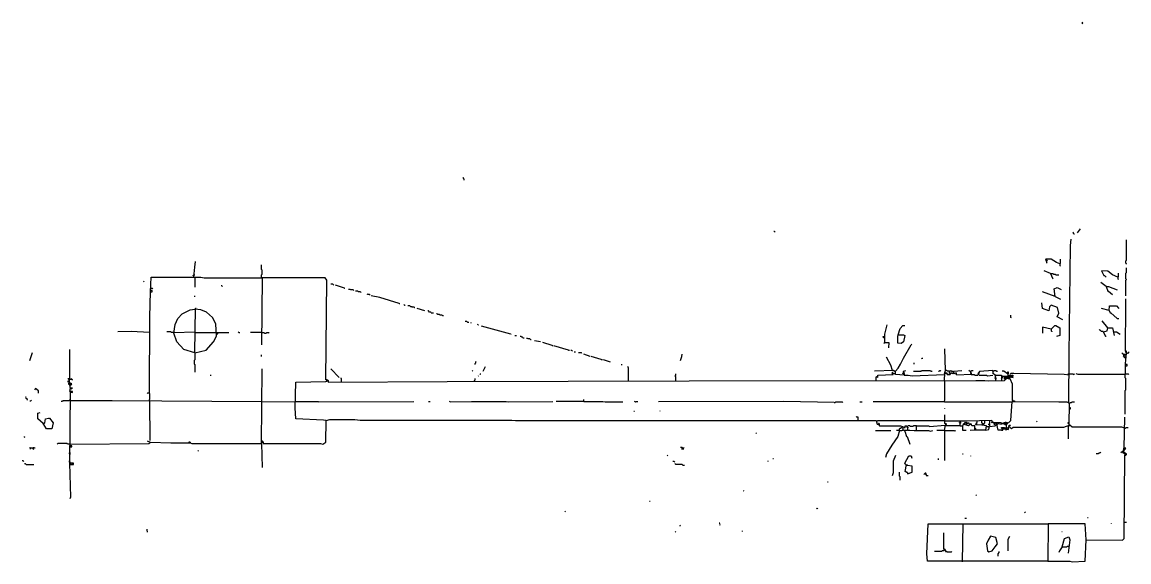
# Model space of a CAD drawing. Header units: millimetres. Extents: x 32 to 4162, y 440 to 3057.
# Drawn here: x 541 to 2437, y 440 to 1365 of the extents above; entities that cross this region are included whole.
import ezdxf

# ---------------------------------------------------------------- set-up
doc = ezdxf.new("R2010")
doc.units = ezdxf.units.MM

msp = doc.modelspace()

# ---------------------------------------------------------------- linework, layer by layer
for points in [[(2358, 1362, 0), (2357, 1363, 0), (2357, 1364, 0), (2358, 1365, 0)], [(1298, 1094, 0), (1298, 1096, 0), (1297, 1097, 0), (1297, 1098, 0), (1296, 1098, 0)], [(1831, 1005, 0), (1830, 1006, 0), (1829, 1006, 0)], [(2343, 1002, 0), (2342, 1003, 0), (2342, 1004, 0), (2341, 1005, 0)], [(2349, 1004, 0), (2354, 1011, 0)], [(2334, 713, 0), (2335, 795, 0), (2337, 982, 0), (2338, 993, 0)], [(2343, 1002, 0), (2344, 1002, 0)], [(2433, 950, 0), (2433, 951, 0), (2432, 952, 0), (2432, 956, 0), (2433, 957, 0), (2433, 992, 0)], [(835, 928, 0), (837, 945, 0), (838, 955, 0)], [(2319, 951, 0), (2313, 953, 0), (2304, 959, 0), (2295, 959, 0), (2294, 957, 0), (2297, 957, 0), (2296, 955, 0), (2296, 957, 0)], [(2296, 955, 0), (2296, 953, 0), (2297, 952, 0)], [(2319, 951, 0), (2320, 952, 0), (2320, 959, 0)], [(2319, 951, 0), (2319, 948, 0), (2320, 947, 0)], [(835, 930, 0), (834, 930, 0), (834, 931, 0), (835, 932, 0), (836, 932, 0)], [(835, 930, 0), (836, 930, 0)], [(836, 932, 0), (837, 932, 0)], [(2303, 934, 0), (2292, 939, 0)], [(2303, 934, 0), (2302, 935, 0)], [(2303, 934, 0), (2307, 934, 0), (2308, 933, 0), (2311, 933, 0), (2312, 932, 0), (2317, 932, 0)], [(2303, 934, 0), (2306, 926, 0), (2307, 925, 0)], [(2390, 939, 0), (2394, 931, 0), (2395, 931, 0)], [(2418, 928, 0), (2409, 932, 0), (2401, 938, 0), (2390, 939, 0), (2394, 931, 0), (2395, 931, 0), (2398, 928, 0)], [(2418, 928, 0), (2419, 929, 0), (2419, 935, 0)], [(2432, 896, 0), (2432, 923, 0), (2433, 924, 0), (2432, 925, 0), (2432, 935, 0), (2433, 936, 0), (2433, 944, 0)], [(750, 920, 0), (749, 921, 0)], [(837, 928, 0), (837, 911, 0)], [(884, 912, 0), (883, 913, 0), (882, 913, 0)], [(1075, 914, 0), (1073, 916, 0), (1070, 916, 0)], [(1093, 909, 0), (1078, 914, 0)], [(2398, 912, 0), (2389, 919, 0)], [(2398, 912, 0), (2397, 913, 0)], [(2398, 912, 0), (2401, 904, 0), (2402, 904, 0), (2409, 898, 0)], [(2418, 928, 0), (2418, 925, 0), (2419, 924, 0)], [(761, 909, 0), (764, 909, 0), (765, 908, 0)], [(762, 905, 0), (761, 905, 0)], [(762, 903, 0), (764, 903, 0), (764, 905, 0), (762, 905, 0)], [(837, 894, 0), (837, 896, 0)], [(1093, 909, 0), (1094, 909, 0)], [(1109, 905, 0), (1108, 906, 0), (1104, 906, 0), (1103, 907, 0), (1100, 907, 0)], [(1121, 902, 0), (1120, 903, 0), (1117, 903, 0), (1116, 904, 0), (1112, 904, 0)], [(1121, 902, 0), (1122, 902, 0)], [(1137, 897, 0), (1136, 898, 0), (1133, 898, 0), (1132, 899, 0)], [(1187, 883, 0), (1154, 893, 0), (1139, 896, 0)], [(2311, 895, 0), (2289, 903, 0)], [(2311, 895, 0), (2320, 890, 0)], [(837, 798, 0), (838, 875, 0), (838, 875, 0)], [(838, 875, 0), (839, 875, 0)], [(1187, 883, 0), (1188, 883, 0)], [(1196, 880, 0), (1195, 881, 0)], [(1196, 880, 0), (1197, 880, 0)], [(1210, 876, 0), (1209, 877, 0), (1207, 877, 0), (1205, 879, 0), (1202, 879, 0)], [(1210, 876, 0), (1211, 877, 0), (1212, 877, 0), (1213, 876, 0), (1214, 876, 0)], [(1231, 870, 0), (1218, 874, 0)], [(2403, 871, 0), (2390, 874, 0)], [(1242, 867, 0), (1241, 868, 0), (1239, 868, 0), (1237, 870, 0), (1236, 870, 0)], [(1242, 867, 0), (1246, 867, 0)], [(1261, 862, 0), (1260, 863, 0), (1257, 863, 0), (1256, 864, 0), (1253, 864, 0), (1252, 865, 0), (1251, 865, 0)], [(1261, 862, 0), (1263, 862, 0)], [(2236, 858, 0), (2235, 859, 0), (2235, 863, 0)], [(2403, 871, 0), (2405, 867, 0), (2406, 867, 0), (2417, 857, 0), (2420, 857, 0)], [(759, 833, 0), (728, 835, 0), (705, 834, 0)], [(1304, 851, 0), (1303, 852, 0), (1300, 852, 0)], [(1304, 851, 0), (1306, 851, 0)], [(1310, 849, 0), (1310, 850, 0)], [(1322, 846, 0), (1321, 847, 0)], [(1322, 846, 0), (1323, 846, 0)], [(1378, 830, 0), (1328, 844, 0)], [(2042, 829, 0), (2045, 840, 0), (2050, 845, 0), (2053, 845, 0)], [(2304, 839, 0), (2289, 842, 0), (2289, 832, 0)], [(2304, 839, 0), (2310, 845, 0), (2312, 845, 0), (2319, 841, 0), (2319, 828, 0), (2313, 826, 0)], [(2304, 839, 0), (2304, 836, 0), (2305, 835, 0), (2305, 834, 0)], [(2393, 834, 0), (2393, 835, 0), (2390, 835, 0), (2388, 837, 0), (2387, 837, 0), (2386, 838, 0)], [(2401, 841, 0), (2391, 853, 0)], [(801, 833, 0), (837, 834, 0)], [(837, 833, 0), (874, 833, 0)], [(874, 831, 0), (876, 831, 0), (876, 833, 0), (895, 833, 0)], [(874, 833, 0), (876, 833, 0)], [(912, 833, 0), (911, 834, 0)], [(912, 833, 0), (914, 833, 0)], [(951, 833, 0), (932, 833, 0)], [(951, 833, 0), (955, 833, 0), (956, 832, 0), (959, 832, 0), (960, 833, 0), (963, 833, 0), (964, 832, 0)], [(1378, 830, 0), (1379, 831, 0)], [(1385, 828, 0), (1388, 828, 0)], [(1399, 824, 0), (1398, 825, 0), (1397, 825, 0), (1396, 826, 0), (1394, 826, 0)], [(1399, 824, 0), (1401, 824, 0)], [(1412, 821, 0), (1411, 822, 0), (1408, 822, 0), (1407, 823, 0), (1405, 823, 0)], [(1412, 821, 0), (1413, 821, 0)], [(1429, 817, 0), (1419, 819, 0)], [(1449, 811, 0), (1433, 816, 0)], [(2018, 824, 0), (2017, 824, 0), (2016, 825, 0), (2016, 826, 0), (2018, 826, 0)], [(2019, 816, 0), (2018, 816, 0), (2018, 815, 0), (2017, 814, 0)], [(2042, 829, 0), (2051, 829, 0), (2053, 828, 0), (2051, 817, 0), (2047, 814, 0), (2041, 815, 0), (2041, 826, 0), (2042, 829, 0)], [(2393, 834, 0), (2397, 827, 0), (2398, 827, 0)], [(554, 785, 0), (559, 799, 0)], [(621, 752, 0), (620, 754, 0), (623, 754, 0), (623, 804, 0)], [(837, 798, 0), (837, 786, 0), (836, 785, 0), (836, 779, 0), (837, 778, 0), (837, 765, 0)], [(837, 799, 0), (837, 798, 0)], [(1449, 811, 0), (1450, 811, 0)], [(1477, 803, 0), (1452, 810, 0)], [(1477, 803, 0), (1479, 803, 0)], [(1484, 801, 0), (1483, 802, 0), (1481, 802, 0)], [(1487, 800, 0), (1489, 800, 0)], [(1500, 797, 0), (1499, 798, 0), (1494, 798, 0)], [(2121, 763, 0), (2123, 768, 0), (2122, 805, 0)], [(2428, 796, 0), (2427, 796, 0), (2425, 798, 0)], [(2433, 799, 0), (2432, 799, 0), (2432, 801, 0)], [(2432, 796, 0), (2433, 796, 0), (2433, 797, 0)], [(2433, 799, 0), (2434, 799, 0)], [(951, 792, 0), (951, 795, 0)], [(1317, 778, 0), (1317, 780, 0), (1318, 781, 0), (1318, 783, 0), (1319, 784, 0)], [(1514, 792, 0), (1503, 796, 0)], [(1533, 787, 0), (1516, 792, 0)], [(1533, 787, 0), (1535, 787, 0)], [(1549, 782, 0), (1537, 786, 0)], [(1567, 778, 0), (1569, 778, 0)], [(1669, 785, 0), (1671, 792, 0), (1672, 796, 0)], [(2032, 768, 0), (2029, 777, 0), (2022, 791, 0)], [(2069, 779, 0), (2069, 781, 0)], [(2082, 788, 0), (2083, 789, 0), (2084, 789, 0)], [(2429, 793, 0), (2429, 794, 0), (2428, 795, 0), (2428, 796, 0), (2430, 796, 0)], [(2429, 793, 0), (2428, 794, 0), (2429, 794, 0)], [(2429, 790, 0), (2430, 791, 0), (2429, 792, 0), (2429, 793, 0)], [(2430, 791, 0), (2429, 790, 0)], [(2431, 791, 0), (2432, 792, 0), (2431, 792, 0)], [(2432, 778, 0), (2431, 778, 0)], [(2432, 776, 0), (2434, 776, 0), (2434, 778, 0), (2432, 778, 0)], [(863, 760, 0), (865, 760, 0)], [(951, 643, 0), (952, 771, 0)], [(1084, 756, 0), (1070, 771, 0)], [(1312, 767, 0), (1313, 768, 0)], [(1322, 758, 0), (1323, 759, 0)], [(1325, 761, 0), (1326, 762, 0), (1327, 762, 0)], [(1331, 767, 0), (1335, 775, 0)], [(1580, 750, 0), (1580, 773, 0), (1578, 774, 0)], [(2036, 766, 0), (2034, 768, 0), (2001, 767, 0)], [(2033, 763, 0), (2036, 763, 0)], [(2036, 766, 0), (2035, 767, 0)], [(2036, 763, 0), (2037, 762, 0)], [(2052, 762, 0), (2051, 762, 0), (2050, 763, 0), (2050, 764, 0), (2052, 762, 0)], [(2052, 762, 0), (2053, 762, 0)], [(2052, 760, 0), (2059, 760, 0), (2066, 759, 0), (2121, 761, 0)], [(2068, 767, 0), (2081, 767, 0), (2082, 768, 0), (2097, 768, 0), (2098, 767, 0), (2100, 767, 0)], [(2111, 767, 0), (2112, 767, 0), (2113, 768, 0), (2114, 768, 0), (2115, 767, 0)], [(2121, 763, 0), (2122, 763, 0)], [(2130, 767, 0), (2126, 767, 0), (2125, 768, 0), (2123, 768, 0)], [(2126, 762, 0), (2124, 762, 0), (2124, 764, 0)], [(2131, 763, 0), (2130, 763, 0), (2130, 767, 0), (2131, 767, 0), (2132, 768, 0), (2133, 767, 0), (2136, 767, 0)], [(2130, 765, 0), (2131, 765, 0)], [(2135, 764, 0), (2135, 763, 0)], [(2167, 761, 0), (2142, 760, 0), (2141, 764, 0), (2137, 762, 0), (2137, 767, 0), (2151, 768, 0)], [(2140, 762, 0), (2142, 762, 0)], [(2166, 767, 0), (2167, 767, 0), (2168, 768, 0), (2170, 768, 0)], [(2167, 763, 0), (2166, 763, 0), (2166, 765, 0)], [(2167, 763, 0), (2168, 763, 0)], [(2167, 761, 0), (2172, 761, 0), (2173, 760, 0), (2178, 760, 0)], [(2208, 760, 0), (2205, 762, 0), (2204, 768, 0), (2181, 766, 0), (2178, 762, 0), (2181, 760, 0), (2193, 760, 0), (2195, 759, 0), (2204, 760, 0)], [(2179, 764, 0), (2180, 763, 0), (2180, 762, 0), (2179, 762, 0)], [(2204, 767, 0), (2205, 767, 0), (2206, 768, 0), (2209, 768, 0), (2210, 767, 0), (2212, 767, 0)], [(2205, 764, 0), (2204, 763, 0), (2204, 762, 0)], [(2206, 761, 0), (2206, 762, 0)], [(2333, 761, 0), (2333, 762, 0), (2334, 762, 0), (2333, 761, 0)], [(2335, 762, 0), (2341, 762, 0), (2343, 761, 0), (2344, 762, 0)], [(2430, 761, 0), (2350, 761, 0), (2347, 762, 0)], [(2431, 762, 0), (2430, 761, 0)], [(2430, 761, 0), (2430, 756, 0), (2431, 755, 0), (2431, 734, 0), (2430, 733, 0), (2430, 693, 0)], [(622, 748, 0), (620, 748, 0), (620, 750, 0), (621, 750, 0)], [(621, 752, 0), (622, 752, 0)], [(623, 744, 0), (621, 744, 0), (621, 746, 0), (622, 746, 0)], [(623, 742, 0), (622, 753, 0), (625, 753, 0), (627, 752, 0), (625, 754, 0), (625, 753, 0)], [(623, 742, 0), (626, 745, 0), (624, 746, 0), (623, 744, 0)], [(623, 742, 0), (623, 739, 0)], [(625, 753, 0), (625, 752, 0)], [(625, 744, 0), (626, 744, 0)], [(1062, 682, 0), (1057, 683, 0), (1010, 685, 0), (1009, 704, 0), (1010, 748, 0), (1061, 749, 0), (1065, 750, 0), (1065, 748, 0), (1269, 749, 0), (1684, 750, 0), (2175, 751, 0), (2190, 751, 0), (2196, 750, 0), (2224, 751, 0), (2228, 755, 0), (2230, 754, 0), (2233, 754, 0), (2237, 745, 0), (2237, 717, 0), (2239, 716, 0), (2241, 716, 0), (2241, 715, 0)], [(1063, 750, 0), (1063, 752, 0), (1064, 752, 0), (1065, 751, 0), (1065, 750, 0)], [(1316, 750, 0), (1316, 751, 0), (1317, 752, 0), (1317, 754, 0)], [(1661, 750, 0), (1661, 749, 0)], [(2006, 757, 0), (2006, 758, 0), (2007, 758, 0), (2006, 757, 0)], [(2006, 757, 0), (2006, 756, 0)], [(2121, 714, 0), (2121, 716, 0), (2122, 717, 0), (2122, 751, 0)], [(2209, 754, 0), (2208, 754, 0), (2208, 756, 0)], [(2209, 754, 0), (2210, 754, 0)], [(2219, 758, 0), (2218, 758, 0)], [(2220, 755, 0), (2219, 756, 0), (2220, 757, 0), (2220, 758, 0), (2222, 758, 0)], [(2220, 755, 0), (2219, 754, 0)], [(2225, 754, 0), (2224, 755, 0), (2225, 756, 0), (2226, 755, 0)], [(2224, 753, 0), (2225, 753, 0), (2225, 754, 0)], [(2225, 754, 0), (2227, 756, 0), (2228, 755, 0)], [(2227, 755, 0), (2228, 754, 0), (2228, 755, 0)], [(2228, 755, 0), (2229, 756, 0), (2230, 755, 0), (2231, 756, 0), (2234, 756, 0)], [(2235, 758, 0), (2234, 758, 0)], [(2238, 756, 0), (2238, 758, 0)], [(547, 723, 0), (548, 723, 0)], [(550, 717, 0), (550, 718, 0), (548, 720, 0), (548, 721, 0)], [(569, 729, 0), (569, 733, 0), (564, 737, 0), (562, 735, 0)], [(759, 716, 0), (759, 718, 0), (760, 719, 0), (760, 728, 0), (759, 729, 0), (756, 729, 0), (755, 728, 0)], [(554, 716, 0), (556, 716, 0), (557, 717, 0)], [(623, 717, 0), (622, 717, 0), (621, 716, 0), (611, 716, 0), (610, 715, 0), (608, 715, 0)], [(951, 714, 0), (695, 716, 0), (625, 716, 0), (625, 717, 0)], [(951, 714, 0), (1009, 715, 0)], [(1009, 715, 0), (1048, 715, 0), (1049, 714, 0), (1212, 715, 0)], [(1237, 715, 0), (1240, 715, 0)], [(1274, 714, 0), (1273, 715, 0)], [(1274, 714, 0), (1311, 715, 0), (1370, 715, 0), (1375, 714, 0), (1450, 715, 0)], [(1503, 715, 0), (1456, 715, 0)], [(1503, 715, 0), (1503, 718, 0)], [(1503, 715, 0), (1536, 715, 0), (1540, 714, 0), (1570, 714, 0)], [(1591, 714, 0), (1590, 715, 0)], [(1591, 714, 0), (1592, 714, 0), (1593, 715, 0), (1596, 715, 0)], [(1932, 713, 0), (1846, 715, 0), (1631, 714, 0)], [(1932, 713, 0), (1934, 713, 0), (1935, 714, 0), (1946, 714, 0), (1947, 713, 0)], [(1976, 714, 0), (1980, 714, 0)], [(2121, 714, 0), (1999, 714, 0)], [(2121, 714, 0), (2236, 714, 0)], [(2122, 702, 0), (2122, 703, 0)], [(2238, 717, 0), (2239, 717, 0)], [(2241, 715, 0), (2241, 714, 0)], [(2335, 712, 0), (2336, 712, 0), (2337, 713, 0), (2339, 713, 0), (2340, 714, 0), (2344, 714, 0)], [(2335, 702, 0), (2337, 702, 0), (2337, 704, 0), (2335, 704, 0)], [(578, 676, 0), (580, 678, 0), (581, 685, 0), (586, 686, 0), (588, 686, 0), (594, 678, 0), (592, 668, 0), (583, 668, 0), (577, 677, 0), (568, 685, 0), (568, 695, 0), (572, 696, 0)], [(1062, 682, 0), (1061, 683, 0)], [(1589, 698, 0), (1590, 698, 0)], [(1634, 698, 0), (1634, 699, 0)], [(2003, 665, 0), (2029, 665, 0)], [(2005, 681, 0), (2004, 681, 0)], [(2005, 681, 0), (2006, 681, 0), (2007, 682, 0), (2122, 682, 0)], [(2010, 675, 0), (2010, 676, 0), (2009, 677, 0), (2008, 677, 0), (2008, 676, 0)], [(2008, 676, 0), (2008, 675, 0)], [(2044, 665, 0), (2041, 655, 0), (2031, 640, 0), (2022, 625, 0), (2020, 619, 0)], [(2044, 665, 0), (2044, 668, 0), (2045, 669, 0), (2046, 669, 0), (2048, 671, 0)], [(2044, 665, 0), (2048, 665, 0), (2049, 666, 0), (2050, 666, 0)], [(2052, 670, 0), (2052, 671, 0), (2053, 671, 0), (2052, 670, 0)], [(2052, 670, 0), (2052, 669, 0)], [(2053, 664, 0), (2052, 665, 0)], [(2053, 664, 0), (2056, 655, 0), (2057, 655, 0), (2062, 642, 0)], [(2057, 671, 0), (2057, 672, 0)], [(2058, 669, 0), (2059, 670, 0), (2059, 671, 0)], [(2073, 673, 0), (2068, 673, 0), (2067, 672, 0), (2063, 672, 0), (2062, 673, 0), (2059, 673, 0)], [(2059, 666, 0), (2062, 666, 0), (2069, 665, 0), (2094, 665, 0), (2097, 664, 0), (2101, 665, 0)], [(2073, 666, 0), (2074, 665, 0)], [(2121, 665, 0), (2108, 665, 0)], [(2121, 665, 0), (2138, 665, 0), (2139, 664, 0), (2140, 665, 0)], [(2121, 665, 0), (2121, 614, 0)], [(2122, 665, 0), (2121, 665, 0)], [(2123, 677, 0), (2123, 676, 0)], [(2148, 673, 0), (2124, 673, 0), (2123, 674, 0), (2124, 674, 0)], [(2148, 677, 0), (2147, 678, 0), (2147, 679, 0), (2148, 679, 0)], [(2148, 673, 0), (2152, 673, 0), (2153, 674, 0), (2153, 675, 0)], [(2155, 675, 0), (2155, 676, 0), (2154, 677, 0)], [(2156, 678, 0), (2156, 679, 0), (2158, 679, 0)], [(2158, 677, 0), (2158, 679, 0), (2160, 679, 0)], [(2159, 674, 0), (2159, 677, 0)], [(2163, 677, 0), (2164, 677, 0)], [(2192, 666, 0), (2175, 666, 0), (2165, 665, 0)], [(2168, 675, 0), (2166, 675, 0), (2166, 676, 0)], [(2173, 667, 0), (2173, 666, 0)], [(2175, 667, 0), (2175, 668, 0), (2174, 669, 0)], [(2176, 677, 0), (2176, 678, 0), (2177, 679, 0), (2177, 682, 0)], [(2186, 675, 0), (2186, 677, 0), (2185, 678, 0), (2185, 681, 0)], [(2188, 676, 0), (2187, 677, 0), (2186, 677, 0)], [(2186, 675, 0), (2186, 674, 0)], [(2188, 675, 0), (2188, 676, 0), (2190, 678, 0), (2190, 681, 0)], [(2188, 675, 0), (2189, 676, 0), (2188, 676, 0)], [(2188, 676, 0), (2188, 675, 0)], [(2199, 675, 0), (2197, 675, 0), (2197, 676, 0), (2198, 677, 0)], [(2204, 679, 0), (2203, 678, 0), (2202, 679, 0), (2202, 680, 0)], [(2204, 679, 0), (2204, 680, 0), (2205, 679, 0)], [(2207, 677, 0), (2206, 677, 0), (2205, 678, 0), (2205, 679, 0)], [(2208, 675, 0), (2207, 675, 0), (2207, 677, 0), (2208, 677, 0), (2209, 678, 0), (2210, 677, 0)], [(2208, 675, 0), (2211, 675, 0)], [(2214, 676, 0), (2214, 678, 0)], [(2219, 676, 0), (2218, 677, 0)], [(2218, 677, 0), (2219, 676, 0), (2220, 677, 0)], [(2220, 668, 0), (2219, 669, 0), (2219, 670, 0), (2224, 670, 0), (2224, 669, 0)], [(2219, 666, 0), (2221, 666, 0), (2221, 668, 0)], [(2220, 668, 0), (2225, 669, 0), (2227, 670, 0)], [(2227, 675, 0), (2225, 675, 0), (2224, 676, 0), (2223, 676, 0), (2223, 677, 0)], [(2225, 676, 0), (2225, 678, 0), (2226, 677, 0), (2225, 676, 0), (2225, 677, 0)], [(2226, 667, 0), (2229, 670, 0), (2228, 668, 0), (2227, 669, 0)], [(2226, 667, 0), (2227, 666, 0), (2227, 667, 0)], [(2229, 676, 0), (2229, 678, 0), (2227, 678, 0)], [(2227, 676, 0), (2227, 675, 0)], [(2227, 675, 0), (2227, 672, 0)], [(2227, 669, 0), (2228, 670, 0), (2227, 670, 0)], [(2229, 668, 0), (2230, 669, 0), (2230, 670, 0)], [(2430, 669, 0), (2425, 671, 0), (2340, 671, 0), (2336, 674, 0), (2325, 670, 0), (2239, 670, 0), (2236, 668, 0), (2233, 670, 0)], [(2279, 680, 0), (2280, 681, 0)], [(2334, 677, 0), (2333, 677, 0), (2333, 679, 0), (2335, 679, 0)], [(2337, 673, 0), (2337, 674, 0)], [(2430, 669, 0), (2431, 669, 0), (2432, 670, 0), (2436, 670, 0)], [(546, 653, 0), (545, 654, 0), (545, 655, 0)], [(624, 642, 0), (758, 643, 0), (761, 645, 0), (796, 644, 0), (829, 644, 0), (832, 643, 0), (951, 643, 0), (952, 602, 0)], [(760, 645, 0), (761, 644, 0)], [(827, 644, 0), (827, 646, 0), (828, 646, 0), (829, 645, 0), (829, 644, 0)], [(954, 645, 0), (954, 646, 0), (953, 647, 0), (952, 647, 0)], [(1799, 660, 0), (1798, 661, 0)], [(560, 634, 0), (559, 635, 0), (555, 635, 0), (554, 636, 0)], [(555, 635, 0), (555, 633, 0)], [(560, 634, 0), (559, 633, 0)], [(560, 634, 0), (560, 636, 0), (562, 636, 0), (563, 635, 0)], [(560, 635, 0), (560, 634, 0)], [(560, 634, 0), (561, 633, 0)], [(623, 625, 0), (622, 625, 0), (622, 627, 0), (624, 627, 0)], [(624, 642, 0), (623, 642, 0)], [(624, 637, 0), (626, 637, 0), (626, 639, 0), (624, 639, 0)], [(829, 644, 0), (829, 643, 0)], [(843, 630, 0), (842, 631, 0)], [(951, 643, 0), (951, 642, 0)], [(1673, 634, 0), (1673, 635, 0), (1672, 636, 0), (1669, 636, 0)], [(1673, 634, 0), (1672, 633, 0), (1671, 633, 0), (1671, 634, 0), (1672, 635, 0), (1673, 634, 0), (1673, 635, 0)], [(1673, 634, 0), (1675, 636, 0)], [(1673, 634, 0), (1674, 633, 0)], [(2381, 626, 0), (2385, 626, 0), (2386, 627, 0), (2387, 627, 0), (2388, 628, 0), (2389, 627, 0)], [(2428, 633, 0), (2427, 633, 0)], [(2429, 627, 0), (2429, 626, 0), (2428, 626, 0), (2427, 627, 0), (2427, 628, 0), (2428, 628, 0)], [(2429, 627, 0), (2429, 628, 0), (2428, 628, 0)], [(2429, 632, 0), (2429, 633, 0), (2430, 634, 0), (2431, 633, 0)], [(2429, 632, 0), (2429, 631, 0)], [(544, 612, 0), (543, 613, 0), (541, 613, 0)], [(548, 607, 0), (547, 608, 0), (545, 608, 0)], [(548, 607, 0), (561, 607, 0)], [(623, 611, 0), (622, 611, 0), (622, 613, 0), (623, 613, 0)], [(623, 625, 0), (624, 625, 0)], [(623, 611, 0), (624, 611, 0)], [(623, 607, 0), (624, 608, 0), (625, 608, 0)], [(627, 607, 0), (627, 609, 0)], [(1646, 622, 0), (1647, 623, 0)], [(1659, 611, 0), (1658, 612, 0), (1656, 612, 0)], [(1673, 606, 0), (1672, 607, 0), (1661, 607, 0), (1660, 608, 0), (1659, 608, 0)], [(1819, 612, 0), (1819, 613, 0)], [(1827, 617, 0), (1828, 617, 0)], [(2055, 607, 0), (2053, 609, 0), (2060, 622, 0), (2064, 622, 0), (2065, 618, 0)], [(2058, 593, 0), (2054, 595, 0), (2056, 607, 0), (2057, 605, 0), (2055, 605, 0)], [(2111, 615, 0), (2111, 617, 0)], [(2152, 625, 0), (2153, 625, 0)], [(2166, 621, 0), (2166, 622, 0)], [(2431, 623, 0), (2432, 623, 0), (2433, 624, 0), (2433, 625, 0), (2431, 625, 0)], [(1673, 606, 0), (1676, 606, 0)], [(2045, 580, 0), (2045, 586, 0), (2044, 587, 0), (2044, 594, 0)], [(2058, 593, 0), (2056, 593, 0), (2056, 595, 0)], [(2058, 593, 0), (2058, 591, 0), (2066, 594, 0), (2066, 604, 0), (2057, 605, 0)], [(2090, 590, 0), (2090, 591, 0), (2089, 592, 0), (2088, 592, 0), (2086, 590, 0)], [(2090, 590, 0), (2089, 590, 0), (2088, 591, 0)], [(2090, 590, 0), (2090, 588, 0), (2093, 588, 0)], [(1921, 577, 0), (1922, 577, 0)], [(1778, 561, 0), (1777, 562, 0)], [(2176, 554, 0), (2175, 555, 0)], [(1616, 544, 0), (1617, 544, 0)], [(1902, 531, 0), (1903, 532, 0), (1904, 531, 0)], [(1472, 526, 0), (1471, 527, 0)], [(2156, 515, 0), (2159, 515, 0)], [(2258, 524, 0), (2260, 526, 0)], [(2366, 516, 0), (2367, 516, 0)], [(756, 491, 0), (756, 492, 0), (755, 493, 0), (755, 496, 0)], [(1669, 501, 0), (1668, 502, 0), (1669, 503, 0)], [(1735, 507, 0), (1736, 507, 0)], [(1736, 503, 0), (1737, 504, 0), (1736, 505, 0)], [(1775, 492, 0), (1775, 493, 0)], [(2152, 440, 0), (2153, 505, 0), (2299, 505, 0), (2298, 441, 0), (2092, 441, 0), (2091, 454, 0), (2093, 505, 0), (2153, 505, 0)], [(2364, 478, 0), (2362, 505, 0), (2299, 505, 0)], [(2407, 505, 0), (2407, 506, 0)], [(1661, 491, 0), (1660, 492, 0)], [(2123, 460, 0), (2122, 462, 0), (2120, 461, 0), (2120, 490, 0)], [(2197, 457, 0), (2203, 459, 0), (2208, 466, 0), (2212, 471, 0), (2209, 482, 0), (2200, 484, 0), (2196, 477, 0), (2193, 471, 0), (2195, 459, 0), (2197, 457, 0)], [(2322, 492, 0), (2323, 492, 0)], [(2123, 460, 0), (2121, 460, 0), (2120, 459, 0), (2117, 459, 0), (2116, 458, 0), (2104, 458, 0)], [(2123, 460, 0), (2122, 461, 0)], [(2123, 460, 0), (2123, 458, 0), (2125, 458, 0), (2126, 457, 0), (2133, 457, 0), (2134, 458, 0)], [(2213, 450, 0), (2213, 454, 0), (2215, 456, 0), (2215, 458, 0)], [(2323, 466, 0), (2318, 459, 0), (2317, 456, 0)], [(2323, 466, 0), (2331, 466, 0), (2332, 467, 0), (2334, 467, 0)]]:
    msp.add_polyline3d(points)
at = {"lineweight": 30}
for points in [[(951, 928, 0), (951, 932, 0), (952, 933, 0), (952, 940, 0), (951, 941, 0), (951, 949, 0)], [(759, 729, 0), (760, 860, 0), (761, 903, 0), (762, 928, 0), (847, 928, 0), (853, 927, 0), (952, 927, 0), (951, 812, 0)], [(1063, 752, 0), (1061, 752, 0), (1063, 923, 0), (1060, 927, 0), (952, 927, 0)], [(2398, 912, 0), (2402, 912, 0), (2417, 906, 0)], [(2311, 895, 0), (2309, 908, 0), (2314, 910, 0), (2321, 907, 0)], [(837, 798, 0), (818, 804, 0), (806, 817, 0), (801, 832, 0), (803, 847, 0), (808, 857, 0), (815, 865, 0), (829, 872, 0), (837, 873, 0)], [(837, 798, 0), (856, 803, 0), (869, 817, 0), (874, 827, 0), (873, 848, 0), (867, 859, 0), (857, 868, 0), (847, 872, 0), (837, 873, 0)], [(2324, 855, 0), (2314, 860, 0), (2317, 866, 0), (2315, 876, 0), (2304, 880, 0), (2301, 877, 0), (2300, 870, 0), (2289, 874, 0), (2288, 884, 0)], [(2403, 871, 0), (2404, 879, 0), (2416, 879, 0), (2420, 874, 0)], [(2433, 797, 0), (2433, 801, 0), (2431, 801, 0), (2432, 882, 0), (2432, 891, 0)], [(2019, 816, 0), (2019, 830, 0), (2023, 846, 0)], [(2393, 834, 0), (2400, 836, 0), (2401, 841, 0), (2409, 841, 0), (2412, 828, 0)], [(801, 833, 0), (797, 833, 0), (796, 834, 0), (789, 834, 0)], [(2019, 816, 0), (2026, 816, 0), (2025, 807, 0)], [(2411, 834, 0), (2416, 834, 0), (2422, 830, 0)], [(2052, 760, 0), (2037, 761, 0), (2037, 767, 0), (2042, 772, 0), (2046, 779, 0), (2051, 789, 0), (2064, 812, 0), (2065, 813, 0)], [(2431, 762, 0), (2431, 780, 0), (2433, 797, 0), (2437, 798, 0), (2437, 800, 0)], [(2431, 789, 0), (2428, 792, 0), (2430, 795, 0), (2432, 796, 0)], [(1661, 750, 0), (1661, 757, 0), (1660, 758, 0), (1660, 759, 0), (1661, 760, 0), (1661, 762, 0)], [(2004, 751, 0), (2004, 757, 0), (2006, 757, 0), (2007, 756, 0), (2007, 760, 0), (2033, 761, 0), (2032, 765, 0), (2031, 763, 0), (2033, 763, 0)], [(2052, 760, 0), (2052, 764, 0), (2051, 767, 0), (2055, 768, 0)], [(2121, 751, 0), (2122, 764, 0), (2125, 764, 0), (2126, 761, 0), (2131, 761, 0), (2132, 764, 0), (2135, 764, 0), (2136, 762, 0), (2133, 763, 0)], [(2167, 761, 0), (2167, 765, 0), (2163, 768, 0)], [(2209, 751, 0), (2209, 756, 0), (2208, 760, 0), (2219, 760, 0), (2219, 751, 0)], [(2236, 759, 0), (2230, 759, 0), (2231, 765, 0), (2229, 765, 0), (2229, 762, 0), (2223, 767, 0), (2220, 767, 0)], [(2224, 753, 0), (2224, 757, 0), (2234, 757, 0), (2239, 756, 0), (2236, 760, 0), (2238, 760, 0), (2238, 758, 0)], [(2335, 760, 0), (2326, 761, 0), (2240, 763, 0), (2235, 763, 0), (2233, 761, 0)], [(2430, 761, 0), (2431, 762, 0), (2436, 762, 0), (2437, 761, 0)], [(1088, 749, 0), (1088, 754, 0), (1087, 755, 0)], [(2219, 754, 0), (2222, 758, 0), (2235, 758, 0), (2236, 756, 0)], [(623, 609, 0), (624, 731, 0), (625, 731, 0), (627, 730, 0), (627, 732, 0), (623, 732, 0), (624, 738, 0), (627, 738, 0), (625, 736, 0), (625, 737, 0)], [(759, 716, 0), (760, 648, 0)], [(2227, 675, 0), (2235, 682, 0), (2237, 715, 0), (2241, 715, 0), (2317, 714, 0), (2331, 714, 0), (2335, 712, 0), (2334, 675, 0)], [(952, 645, 0), (954, 645, 0), (954, 643, 0), (1052, 643, 0), (1056, 642, 0), (1061, 645, 0), (1062, 682, 0), (1068, 684, 0), (1111, 684, 0), (1120, 683, 0), (1380, 683, 0), (1386, 682, 0), (2004, 682, 0), (2006, 676, 0), (2008, 676, 0), (2010, 673, 0), (2046, 673, 0), (2054, 670, 0), (2054, 673, 0), (2057, 673, 0), (2058, 665, 0), (2051, 665, 0), (2050, 670, 0)], [(1973, 683, 0), (1973, 688, 0), (1971, 688, 0), (1970, 689, 0)], [(2121, 665, 0), (2123, 675, 0), (2125, 676, 0), (2122, 677, 0), (2122, 692, 0)], [(2429, 635, 0), (2430, 688, 0)], [(2044, 665, 0), (2039, 665, 0)], [(2073, 666, 0), (2073, 673, 0), (2094, 673, 0), (2096, 672, 0), (2122, 674, 0)], [(2192, 666, 0), (2197, 667, 0), (2198, 672, 0), (2208, 673, 0), (2212, 677, 0), (2220, 676, 0), (2218, 678, 0), (2204, 679, 0), (2202, 682, 0), (2160, 681, 0), (2122, 681, 0)], [(2148, 673, 0), (2148, 677, 0), (2149, 678, 0), (2149, 679, 0), (2148, 680, 0), (2148, 682, 0)], [(2152, 673, 0), (2152, 666, 0), (2158, 666, 0)], [(2173, 667, 0), (2173, 673, 0), (2168, 673, 0), (2166, 677, 0), (2162, 673, 0), (2153, 676, 0), (2156, 678, 0), (2160, 677, 0), (2162, 679, 0), (2164, 675, 0)], [(2192, 666, 0), (2193, 673, 0), (2185, 674, 0), (2174, 675, 0), (2176, 677, 0), (2176, 675, 0)], [(2193, 672, 0), (2197, 672, 0)], [(2199, 673, 0), (2199, 676, 0), (2198, 677, 0), (2199, 678, 0), (2199, 682, 0)], [(2219, 666, 0), (2213, 666, 0), (2211, 676, 0), (2212, 676, 0), (2211, 675, 0)], [(2219, 666, 0), (2221, 668, 0), (2231, 667, 0), (2232, 674, 0), (2234, 674, 0), (2232, 672, 0)], [(2227, 675, 0), (2227, 679, 0), (2225, 679, 0), (2224, 678, 0), (2223, 678, 0), (2222, 677, 0), (2220, 677, 0)], [(2337, 673, 0), (2333, 673, 0), (2333, 651, 0)], [(760, 645, 0), (756, 647, 0)], [(623, 642, 0), (619, 642, 0), (618, 643, 0), (602, 643, 0), (601, 642, 0)], [(2298, 441, 0), (2336, 441, 0), (2340, 440, 0), (2362, 441, 0), (2364, 478, 0), (2426, 477, 0), (2429, 480, 0), (2430, 623, 0), (2431, 627, 0), (2428, 628, 0), (2429, 632, 0), (2432, 635, 0), (2428, 635, 0), (2427, 630, 0), (2423, 627, 0)], [(623, 607, 0), (629, 607, 0), (629, 609, 0), (622, 609, 0), (624, 551, 0), (623, 548, 0)], [(2032, 588, 0), (2034, 593, 0), (2034, 613, 0), (2038, 623, 0)], [(2429, 508, 0), (2433, 508, 0)], [(2230, 459, 0), (2230, 479, 0), (2233, 484, 0)], [(2323, 466, 0), (2327, 480, 0), (2334, 483, 0), (2336, 478, 0), (2333, 455, 0)]]:
    msp.add_polyline3d(points, dxfattribs=at)

doc.saveas('drawing.dxf')
